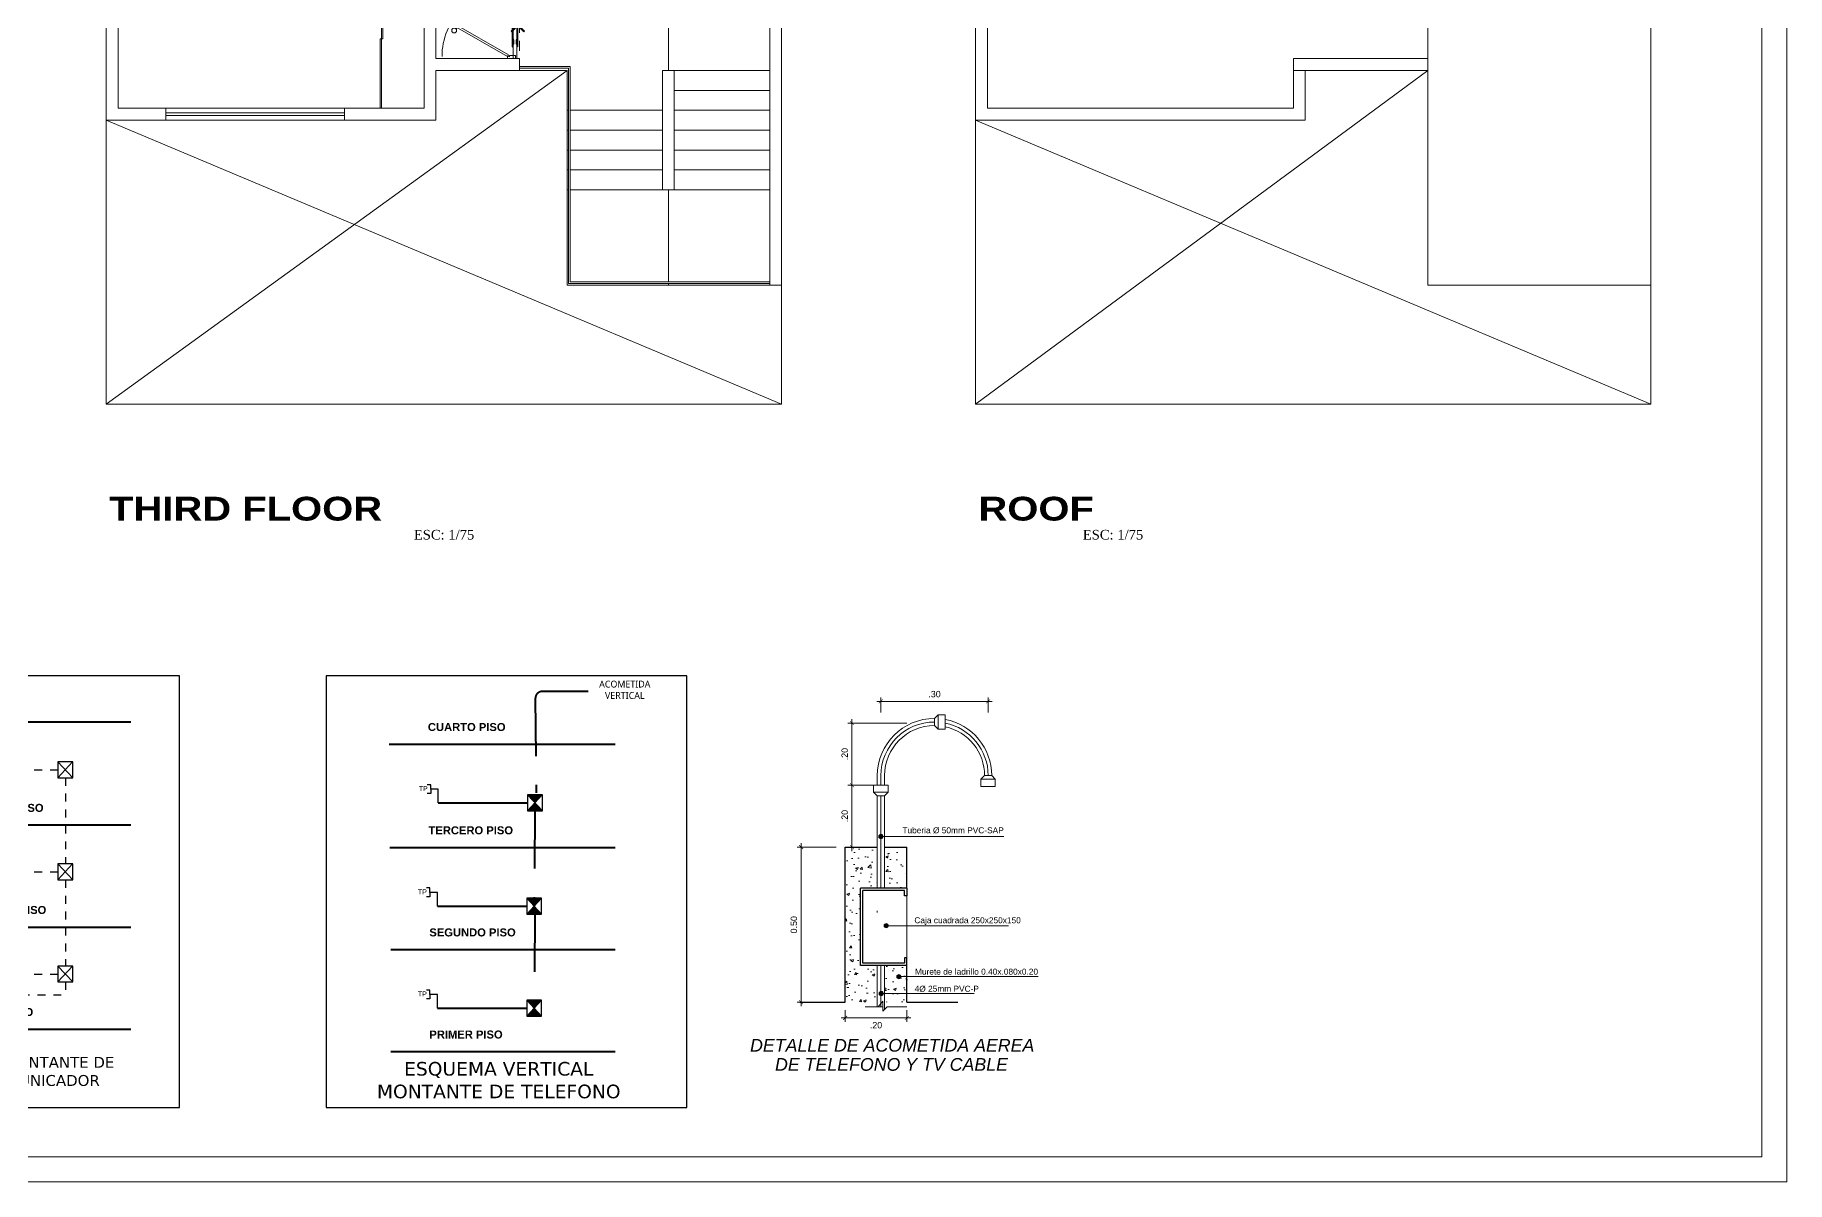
# Model space of a CAD drawing. Header units: millimetres. Extents: x -59 to 123, y 54 to 155.
# Drawn here: x 7.52 to 29.56, y 95.04 to 109.48 of the extents above; entities that cross this region are included whole.
import ezdxf

# ---------------------------------------------------------------- set-up
doc = ezdxf.new("R2010")
doc.units = ezdxf.units.MM
for name, pattern in [('ACAD_ISO02W100', [15, 12, -3]), ('ACAD_ISO14W100', [24, 12, -3, 0, -3, 0, -3, 0, -3]), ('BORDERX2', [88.9, 25.4, -12.7, 25.4, -12.7, 0, -12.7]), ('CENTER2', [1.125, 0.75, -0.125, 0.125, -0.125]), ('CONTINUA', [0]), ('DASHED2', [0.375, 0.25, -0.125]), ('HIDDEN2', [0.1875, 0.125, -0.0625]), ('MORSE_D', [31.75, 12.7, -6.35, 0, -6.35, 0, -6.35])]:
    doc.linetypes.add(name, pattern=pattern)
doc.layers.get('0').update_dxf_attribs({"lineweight": 9})
doc.layers.get('Defpoints').update_dxf_attribs({"lineweight": 0})
for name, color, linetype, lineweight in [('0.1', 7, 'Continuous', 13), ('0.2', 7, 'Continuous', 20), ('0.3', 7, 'Continuous', 30), ('APARATOS', 142, 'Continuous', 25), ('cableado tomacorriente', 2, 'Continuous', 30), ('COTAS', 8, 'Continuous', 5), ('desague', 4, 'Continuous', 60), ('DET-CORTE', 86, 'Continuous', 50), ('ESCALERA', 128, 'Continuous', 9), ('mobiliario', 7, 'Continuous', 0), ('murobajo', 7, 'Continuous', 30), ('MUROS', 7, 'Continuous', 80), ('PUERTAS', 7, 'Continuous', 9), ('RED INTERCM', 230, 'ACAD_ISO14W100', 40), ('red intercomunicador', 3, 'BORDERX2', 30), ('red tomacorriente', 3, 'CONTINUA', 40), ('REDTELEFONO', 180, 'CENTER2', 40), ('TEXTO ELECTRICO', 140, 'Continuous', 25), ('TEXTO1', 7, 'Continuous', 0), ('Tomacorriente', 1, 'ACAD_ISO02W100', 30), ('VENTANA BAJA', 150, 'Continuous', 20), ('VIDRIO', 7, 'Continuous', 5)]:
    doc.layers.add(name, color=color, linetype=linetype, lineweight=lineweight)
for name, color, linetype in [('04', 3, 'Continuous'), ('A-PROY', 8, 'HIDDEN2'), ('CAJAS', 4, 'Continuous'), ('TEXTO', 2, 'Continuous'), ('TEXTO2', 3, 'Continuous')]:
    doc.layers.add(name, color=color, linetype=linetype)
doc.styles.add('ARIALNEG', font='arialbd.ttf')
doc.styles.add('F-1', font='arial.ttf', dxfattribs={"height": 0.3})
doc.styles.add('LUIS', font='arial.ttf')
doc.styles.add('RJocope', font='ariali.ttf', dxfattribs={"height": 0.175})
doc.styles.get("Standard").update_dxf_attribs({"font": 'arial.ttf'})
doc.styles.add('textcosan', font='verdana.ttf', dxfattribs={"height": 0.1})
doc.dimstyles.new('luis', dxfattribs={"dimtxt": 0.08, "dimasz": 0.05, "dimexe": 0.05, "dimexo": 0.1, "dimgap": 0.05, "dimtad": 2, "dimzin": 4, "dimdsep": 46, "dimtxsty": 'LUIS', "dimblk": 'ARCHTICK', "dimcen": 2, "dimdle": 0.05, "dimclrd": 256, "dimclre": 256, "dimclrt": 56, "dimaunit": 1, "dimadec": 0, "dimazin": 0, "dimtfac": 1, "dimtix": 1, "dimtmove": 0, "dimatfit": 3, "dimfxl": 1, "dimlwd": -1, "dimlwe": -1, "dimarcsym": 0})

# ---------------------------------------------------------------- blocks, each defined once
blk = doc.blocks.new('CRFDSX')
at = {"layer": 'mobiliario'}
for points in [[(-77.916, 3.047), (-77.916, 3.095), (-77.922, 3.095), (-77.922, 3.256), (-77.881, 3.256), (-77.881, 3.095), (-77.887, 3.095), (-77.887, 3.047)], [(-78.001, 2.955), (-78.008, 2.947), (-77.926, 2.879), (-78.001, 2.955), (-78.001, 2.955)], [(-78.008, 2.947), (-77.926, 2.879), (-77.94, 2.879), (-78.008, 2.947), (-78.008, 2.947)], [(-77.866, 2.955), (-77.926, 2.879), (-77.94, 2.879), (-77.866, 2.955), (-77.866, 2.955)], [(-77.933, 3.114), (-77.933, 2.879), (-77.933, 2.595)], [(-77.929, 3.107), (-77.929, 3.102), (-77.928, 3.102), (-77.927, 3.1), (-77.926, 3.099), (-77.926, 3.098), (-77.926, 3.097), (-77.926, 3.096), (-77.926, 3.095)], [(-77.929, 3.102), (-77.929, 2.879), (-77.929, 2.608)], [(-77.926, 3.095), (-77.922, 3.095), (-77.922, 3.126), (-77.927, 3.126), (-77.927, 3.122)], [(-77.926, 3.095), (-77.926, 2.879), (-77.926, 2.614)], [(-77.859, 2.947), (-77.866, 2.955), (-77.926, 2.879), (-77.859, 2.947), (-77.859, 2.947)], [(-77.922, 3.034), (-77.922, 2.879), (-77.922, 2.675), (-77.922, 2.879), (-77.922, 3.034)], [(-77.918, 3.037), (-77.918, 3.044)], [(-77.883, 3.044), (-77.883, 3.037)], [(-77.875, 3.122), (-77.875, 3.126), (-77.881, 3.126), (-77.881, 3.095), (-77.877, 3.095), (-77.877, 3.096), (-77.877, 3.097), (-77.877, 3.098), (-77.876, 3.099), (-77.876, 3.1), (-77.875, 3.1), (-77.875, 3.102), (-77.874, 3.102), (-77.873, 3.102)], [(-77.881, 3.034), (-77.881, 2.879), (-77.881, 2.675)], [(-77.881, 2.704), (-77.881, 3.006)], [(-77.877, 3.095), (-77.877, 2.879), (-77.877, 2.614)], [(-77.873, 3.102), (-77.873, 3.107)], [(-77.873, 3.102), (-77.873, 2.879), (-77.873, 2.608)], [(-77.87, 3.114), (-77.87, 2.879), (-77.87, 2.595)], [(-77.94, 2.879), (-78.001, 2.805), (-78.008, 2.812), (-77.94, 2.879), (-77.94, 2.879)], [(-77.926, 2.879), (-77.94, 2.879), (-78.001, 2.805), (-77.926, 2.879), (-77.926, 2.879)], [(-77.984, 2.779), (-77.984, 2.779)], [(-77.926, 2.879), (-77.94, 2.879), (-77.859, 2.812), (-77.926, 2.879), (-77.926, 2.879)], [(-77.94, 2.879), (-77.859, 2.812), (-77.866, 2.805), (-77.94, 2.879), (-77.94, 2.879)], [(-77.972, 2.578), (-77.972, 2.578)], [(-77.929, 2.603), (-77.929, 2.608), (-77.928, 2.608), (-77.927, 2.608), (-77.927, 2.609), (-77.926, 2.61), (-77.926, 2.611), (-77.926, 2.612), (-77.926, 2.613), (-77.926, 2.614)], [(-77.926, 2.614), (-77.922, 2.614), (-77.922, 2.583), (-77.927, 2.583), (-77.927, 2.588)], [(-77.887, 2.662), (-77.887, 2.614), (-77.881, 2.614), (-77.881, 2.456), (-77.906, 2.456), (-77.91, 2.456), (-77.922, 2.456), (-77.922, 2.614), (-77.916, 2.614), (-77.916, 2.662)], [(-77.918, 2.664), (-77.918, 2.672)], [(-77.883, 2.672), (-77.883, 2.664)], [(-77.877, 2.614), (-77.881, 2.614), (-77.881, 2.583), (-77.875, 2.583), (-77.875, 2.588)], [(-77.873, 2.603), (-77.873, 2.608), (-77.874, 2.608), (-77.875, 2.608), (-77.876, 2.609), (-77.876, 2.61), (-77.877, 2.611), (-77.877, 2.612), (-77.877, 2.613), (-77.877, 2.614)]]:
    blk.add_lwpolyline(points, dxfattribs=at)
for points in [[(-77.933, 3.116), (-77.934, 3.113), (-77.932, 3.11), (-77.929, 3.108)], [(-77.927, 3.123), (-77.931, 3.122), (-77.933, 3.119), (-77.933, 3.116)], [(-77.922, 3.034), (-77.921, 3.034), (-77.92, 3.036), (-77.92, 3.037)], [(-77.919, 3.045), (-77.918, 3.045), (-77.916, 3.046), (-77.916, 3.048)], [(-77.887, 3.048), (-77.887, 3.046), (-77.885, 3.045), (-77.884, 3.045)], [(-77.884, 3.037), (-77.884, 3.036), (-77.883, 3.034), (-77.882, 3.034)], [(-77.87, 3.116), (-77.87, 3.119), (-77.872, 3.122), (-77.875, 3.122)], [(-77.873, 3.108), (-77.871, 3.11), (-77.869, 3.113), (-77.87, 3.116)], [(-77.929, 2.603), (-77.932, 2.601), (-77.934, 2.598), (-77.933, 2.595)], [(-77.933, 2.595), (-77.933, 2.591), (-77.931, 2.589), (-77.927, 2.588)], [(-77.92, 2.672), (-77.92, 2.674), (-77.921, 2.675), (-77.922, 2.675)], [(-77.916, 2.663), (-77.916, 2.664), (-77.918, 2.665), (-77.919, 2.665)], [(-77.884, 2.665), (-77.885, 2.665), (-77.887, 2.664), (-77.887, 2.663)], [(-77.882, 2.675), (-77.883, 2.675), (-77.884, 2.674), (-77.884, 2.672)], [(-77.875, 2.588), (-77.872, 2.589), (-77.87, 2.591), (-77.87, 2.595)], [(-77.87, 2.595), (-77.869, 2.598), (-77.871, 2.601), (-77.873, 2.603)]]:
    blk.add_open_spline(points, degree=3, dxfattribs=at)
blk = doc.blocks.new('rf67')
at = {"layer": 'PUERTAS', "ltscale": 0.075}
for p, q in [((2984.454, 394.896), (2984.429, 394.895)), ((2984.458, 394.069), (2984.429, 394.895)), ((2984.483, 394.07), (2984.454, 394.896)), ((2983.733, 394.439), (2983.698, 394.374)), ((2983.711, 394.48), (2983.733, 394.468)), ((2983.733, 394.468), (2983.722, 394.445)), ((2983.722, 394.445), (2983.733, 394.439)), ((2983.664, 394.391), (2983.698, 394.374)), ((2984.46, 394.053), (2984.425, 393.987)), ((2984.459, 393.969), (2984.425, 393.987)), ((2984.483, 394.07), (2984.458, 394.069)), ((2984.472, 394.047), (2984.46, 394.053)), ((2984.483, 394.07), (2984.472, 394.047)), ((2984.506, 394.058), (2984.483, 394.07))]:
    blk.add_line(p, q, dxfattribs=at)
at = {"layer": 'PUERTAS', "ltscale": 0.01}
for p, q in [((2984.409, 394.824), (2984.426, 394.825)), ((2984.41, 394.8), (2984.427, 394.801)), ((2984.425, 394.83), (2984.431, 394.83)), ((2984.427, 394.796), (2984.425, 394.83)), ((2984.427, 394.796), (2984.433, 394.796)), ((2984.462, 394.831), (2984.457, 394.831)), ((2984.464, 394.797), (2984.458, 394.797)), ((2984.464, 394.797), (2984.462, 394.831)), ((2984.479, 394.827), (2984.463, 394.826)), ((2984.48, 394.803), (2984.464, 394.802))]:
    blk.add_line(p, q, dxfattribs=at)
for centre in [(2984.382, 394.812), (2984.507, 394.816)]:
    blk.add_circle(centre, 0.0302, dxfattribs=at)
blk.add_arc((2984.471, 394.048), 0.848, 61.9779, 152.0448, dxfattribs=at)
blk = doc.blocks.new('A$C334534CC')
at = {"layer": 'A-PROY', "lineweight": 0}
for p, q in [((5.2, 5.25), (5.2, 4.35)), ((0.75, 3.725), (3, 3.725))]:
    blk.add_line(p, q, dxfattribs=at)
at = {"layer": 'ESCALERA', "lineweight": 0, "ltscale": 0.25}
for p, q in [((7.075, 4.2), (7.075, 5.4)), ((5.8, 4.2), (5.8, 3.7)), ((7.15, 4.2), (8.35, 4.2)), ((7.15, 3.95), (8.35, 3.95)), ((5.82, 3.7), (5.8, 3.7)), ((5.8, 1.5), (5.8, 3.7)), ((5.82, 3.7), (5.8, 3.7)), ((7, 3.7), (5.84, 3.7)), ((7.15, 3.7), (8.35, 3.7)), ((5.82, 3.45), (5.8, 3.45)), ((5.82, 3.45), (5.8, 3.45)), ((7, 3.45), (5.84, 3.45)), ((7.15, 3.45), (8.35, 3.45)), ((5.82, 3.2), (5.8, 3.2)), ((5.82, 3.2), (5.8, 3.2)), ((7, 3.2), (5.84, 3.2)), ((7.15, 3.2), (8.35, 3.2)), ((5.82, 2.95), (5.8, 2.95)), ((5.82, 2.95), (5.8, 2.95)), ((7, 2.95), (5.84, 2.95)), ((7.15, 2.95), (8.35, 2.95)), ((5.82, 2.7), (5.8, 2.7)), ((5.82, 2.7), (5.8, 2.7)), ((7, 2.7), (5.84, 2.7)), ((7.075, 2.7), (7.075, 1.54)), ((7.15, 2.7), (8.35, 2.7)), ((5.8, 1.5), (7.15, 1.5)), ((7.075, 1.52), (7.075, 1.5)), ((7.15, 1.5), (8.35, 1.5))]:
    blk.add_line(p, q, dxfattribs=at)
at = {"layer": 'mobiliario', "lineweight": 0, "ltscale": 0.3}
for p, q in [((5.8, 4.2), (0, 0)), ((0, 0.4), (0, 3.575)), ((0, 3.575), (8.5, 0)), ((8.5, 0), (8.5, 1.5)), ((0, 0.4), (0, 0)), ((0, 0), (8.5, 0))]:
    blk.add_line(p, q, dxfattribs=at)
at = {"layer": 'murobajo', "lineweight": 0}
for p, q in [((0.75, 3.725), (3, 3.725)), ((0.75, 3.575), (3, 3.575))]:
    blk.add_line(p, q, dxfattribs=at)
at = {"layer": 'MUROS', "lineweight": 0}
for p, q in [((0, 19), (0, 3.575)), ((8.5, 1.5), (8.5, 8.6)), ((8.35, 1.5), (8.35, 5.4)), ((0.75, 3.574), (0.75, 3.725)), ((3, 3.574), (3, 3.725)), ((8.35, 1.5), (8.5, 1.5))]:
    blk.add_line(p, q, dxfattribs=at)
at = {"layer": 'MUROS', "linetype": 'CONTINUA', "lineweight": 0}
for p, q in [((0.15, 6.425), (0.15, 3.725)), ((4, 3.725), (4, 5.525)), ((4.15, 4.35), (4.15, 5.625)), ((4, 3.725), (4, 4.35)), ((5.2, 4.35), (4.15, 4.35)), ((4.15, 3.575), (4.15, 4.2)), ((5.2, 4.2), (4.15, 4.2)), ((4.15, 3.575), (4.15, 4.2)), ((5.2, 4.35), (5.2, 4.2)), ((0, 3.575), (0.75, 3.575)), ((0.15, 3.725), (0.75, 3.725)), ((3, 3.725), (4, 3.725)), ((3, 3.575), (4.15, 3.575))]:
    blk.add_line(p, q, dxfattribs=at)
at = {"layer": 'MUROS', "lineweight": 0}
blk.add_lwpolyline([(7, 4.2), (7.15, 4.2), (7.15, 2.701), (7, 2.701), (7, 4.2)], dxfattribs=at)
at = {"layer": 'VENTANA BAJA', "lineweight": 0}
for p, q in [((0.75, 3.668), (3, 3.668)), ((0.75, 3.635), (3, 3.635))]:
    blk.add_line(p, q, dxfattribs=at)
at = {"layer": 'VIDRIO', "lineweight": 0}
for p, q in [((3.465, 3.725), (3.465, 5.525)), ((3.48, 5.525), (3.48, 4.6)), ((3.45, 4.6), (3.45, 3.725)), ((3.45, 4.6), (3.465, 4.6)), ((3.465, 4.6), (3.48, 4.6)), ((5.2, 4.25), (5.84, 4.25)), ((5.2, 4.23), (5.82, 4.23)), ((5.2, 4.2), (5.8, 4.2)), ((5.82, 4.23), (5.82, 1.52)), ((5.84, 4.25), (5.84, 1.54)), ((5.82, 1.52), (8.35, 1.52)), ((5.84, 1.54), (8.35, 1.54))]:
    blk.add_line(p, q, dxfattribs=at)
at = {"lineweight": 0, "xscale": 1.125000000019344, "yscale": 1.125000000019344, "zscale": 1.125000000019344, "rotation": 180}
blk.add_blockref('CRFDSX', (-82.494, 8.013), dxfattribs=at)
at = {"layer": 'PUERTAS', "lineweight": 0, "xscale": -1, "rotation": 62.03080168762018}
blk.add_blockref('rf67', (1752.805, 2455.453), dxfattribs=at)
blk = doc.blocks.new('A$C55F07E59')
at = {"linetype": 'CONTINUA'}
blk.add_lwpolyline([(5.69, 5.55), (8.5, 5.55), (8.5, 1.5), (5.69, 1.5)], close=True, dxfattribs=at)
at = {"layer": 'mobiliario', "lineweight": -2, "ltscale": 0.3}
for p, q in [((5.69, 4.2), (0, 0)), ((0, 0.4), (0, 3.575)), ((0, 3.575), (8.5, 0)), ((8.5, 0), (8.5, 1.5)), ((0, 0.4), (0, 0)), ((0, 0), (8.5, 0))]:
    blk.add_line(p, q, dxfattribs=at)
at = {"layer": 'murobajo', "lineweight": -2}
for p, q in [((0, 19), (0, 3.575)), ((0.15, 14.025), (0.15, 3.725)), ((4, 3.725), (4, 4.2)), ((4.15, 3.575), (4.15, 4.2)), ((4.15, 3.575), (4.15, 4.2)), ((0, 3.575), (4.15, 3.575)), ((0.15, 3.725), (4, 3.725))]:
    blk.add_line(p, q, dxfattribs=at)
at = {"layer": 'MUROS', "lineweight": -2}
for p, q in [((8.5, 1.5), (8.5, 5.55)), ((8.35, 1.5), (8.5, 1.5))]:
    blk.add_line(p, q, dxfattribs=at)
at = {"layer": 'MUROS', "linetype": 'CONTINUA', "lineweight": -2}
for p, q in [((5.69, 4.35), (4, 4.35)), ((4, 4.2), (4, 4.35)), ((5.2, 4.2), (4, 4.2))]:
    blk.add_line(p, q, dxfattribs=at)
at = {"layer": 'VIDRIO', "lineweight": -2}
blk.add_line((5.2, 4.2), (5.69, 4.2), dxfattribs=at)
blk = doc.blocks.new('A$C144757D1')
at = {"layer": 'APARATOS'}
for p, q in [((0.108, 0.117), (0, 0)), ((0, 0.117), (0.109, 0))]:
    blk.add_line(p, q, dxfattribs=at)
blk.add_lwpolyline([(0, 0), (0.109, 0), (0.109, 0.117), (0, 0.117)], close=True, dxfattribs=at)
blk = doc.blocks.new('A$C0A7140EF')
at = {"layer": 'CAJAS', "linetype": 'Continuous'}
for points in [[(0, 0.294), (0.214, 0.294), (0.214, 0), (0, 0)], [(0.03, 0.084), (0.076, 0.084), (0.076, 0.071), (0.03, 0.071)], [(0.03, 0.045), (0.076, 0.045), (0.076, 0.032), (0.03, 0.032)], [(0.146, 0.084), (0.192, 0.084), (0.192, 0.071), (0.146, 0.071)], [(0.146, 0.045), (0.192, 0.045), (0.192, 0.032), (0.146, 0.032)]]:
    blk.add_lwpolyline(points, close=True, dxfattribs=at)
blk.add_circle((0.106, 0.19), 0.0797, dxfattribs=at)
blk = doc.blocks.new('tomacorrienteajo')
at = {"layer": 'Tomacorriente'}
for p, q in [((3069.213, 843.551), (3069.213, 843.797)), ((3069.273, 843.551), (3069.273, 843.797))]:
    blk.add_line(p, q, dxfattribs=at)
blk.add_circle((3069.243, 843.647), 0.1, dxfattribs=at)
blk = doc.blocks.new('A$C661D060E')
at = {"color": 3, "linetype": 'Continuous'}
for p, q in [((0, 0.68), (1.37, 0.68)), ((0, 0), (0, 0.68)), ((1.37, 0.68), (1.37, 0)), ((1.37, 0), (0, 0))]:
    blk.add_line(p, q, dxfattribs=at)
at = {"color": 1, "linetype": 'DASHED2'}
blk.add_solid([(1.37, 0), (1.37, 0.68), (0, 0)], dxfattribs=at)
blk = doc.blocks.new('tic')
at = {"layer": 'RED INTERCM'}
for points in [[(2.044, 7.652), (2.044, 8.193), (1.745, 8.193)], [(2.044, 5.402), (2.044, 5.943), (1.745, 5.943)], [(4.344, 3.152), (4.344, 3.693), (4.045, 3.693)]]:
    blk.add_lwpolyline(points, dxfattribs=at)
at = {"layer": 'red intercomunicador', "ltscale": 0.005}
for p, q in [((5.271, 7.431), (2.205, 7.431)), ((5.432, 7.265), (5.433, 5.365)), ((5.271, 5.181), (2.205, 5.181)), ((5.432, 5.015), (5.433, 3.115)), ((0.964, 3.285), (3.225, 3.285)), ((0.964, 3.285), (0.964, 3.152)), ((3.225, 3.069), (3.225, 3.285)), ((0.964, 2.711), (0.964, 2.477)), ((1.996, 2.765), (1.996, 2.477)), ((5.271, 2.931), (4.505, 2.931)), ((5.432, 2.765), (5.432, 2.477)), ((0.964, 2.477), (5.432, 2.477))]:
    blk.add_line(p, q, dxfattribs=at)
at = {"layer": 'red tomacorriente', "ltscale": 3}
for p, q in [((2.221, 8.501), (6.877, 8.501)), ((2.234, 6.225), (6.877, 6.225)), ((2.253, 3.975), (6.877, 3.975)), ((0.964, 1.725), (6.877, 1.725))]:
    blk.add_line(p, q, dxfattribs=at)
at = {"layer": 'TEXTO', "ltscale": 0.01}
blk.add_lwpolyline([(0, 0), (7.947, 0), (7.947, 9.511), (0, 9.511)], close=True, dxfattribs=at)
at = {"xscale": 3, "yscale": 3, "zscale": 3}
for p in [(5.268, 7.265), (5.268, 5.015), (1.832, 2.765), (5.268, 2.765)]:
    blk.add_blockref('A$C144757D1', p, dxfattribs=at)
at = {"layer": 'APARATOS', "xscale": -0.3674999999998363, "yscale": 0.3675000000000067, "zscale": 0.3675}
blk.add_blockref('A$C661D060E', (3.476, 2.818), dxfattribs=at)
at = {"layer": 'cableado tomacorriente', "xscale": -1.5, "yscale": 1.5, "zscale": 1.5, "rotation": 180.0000045045929}
for p in [(-4602.119, 1273.513), (-4602.119, 1271.263), (-4599.819, 1269.013)]:
    blk.add_blockref('tomacorrienteajo', p, dxfattribs=at)
at = {"layer": 'RED INTERCM', "yscale": 1.5, "zscale": 1.5}
for p, xscale in [((2.205, 7.211), -1.5), ((2.205, 4.961), -1.5), ((0.804, 2.711), 1.5), ((4.505, 2.711), -1.5)]:
    blk.add_blockref('A$C0A7140EF', p, dxfattribs=dict(at, xscale=xscale))
at = {"layer": '04', "color": 2, "lineweight": -3, "ltscale": 0.25, "style": 'F-1', "width": 0.9}
blk.add_text('T.S.G.', height=0.1181, dxfattribs=at).set_placement((3.01, 2.639))
at = {"layer": 'TEXTO', "style": 'ARIALNEG'}
for s, p in [('AZOTEA', (3.077, 8.789)), ('TERCERO PISO', (3.09, 6.513)), ('SEGUNDO PISO', (3.109, 4.263)), ('PRIMER PISO', (3.109, 2.013))]:
    blk.add_text(s, height=0.1764, dxfattribs=at).set_placement(p)
at = {"layer": 'TEXTO1', "insert": (4.423, 0.791), "char_height": 0.3, "attachment_point": 5, "style": 'textcosan'}
blk.add_mtext('{\\H0.8x;ESQUEMA MONTANTE DE\\PINTERCOMUNICADOR\\H1.25x; }', dxfattribs=at)
blk = doc.blocks.new('A$C0D0E1A80')
at = {"color": 3, "linetype": 'Continuous', "lineweight": 30}
for points in [[(0.175, 0.201), (0.175, 0.266), (0.123, 0.266)], [(0.175, 0.201), (0.175, 0.137), (0.123, 0.137)], [(0.286, 0), (0.286, 0.201), (0.175, 0.201)]]:
    blk.add_lwpolyline(points, dxfattribs=at)
at = {"color": 3, "linetype": 'Continuous', "insert": (0.13, 0.245), "char_height": 0.0737, "width": 0.00201, "attachment_point": 3}
blk.add_mtext('TP', dxfattribs=at)
blk = doc.blocks.new('ttf')
at = {"lineweight": 25}
h = blk.add_hatch(color=5, dxfattribs=at)
h.paths.add_polyline_path([(4.762, 6.887), (4.438, 6.887), (4.601, 6.713)])
h.paths.add_polyline_path([(4.601, 6.713), (4.438, 6.537), (4.766, 6.537)])
h = blk.add_hatch(color=5, dxfattribs=at)
h.paths.add_polyline_path([(4.746, 4.61), (4.422, 4.61), (4.585, 4.437)])
h.paths.add_polyline_path([(4.585, 4.437), (4.422, 4.261), (4.749, 4.261)])
h = blk.add_hatch(color=5, dxfattribs=at)
h.paths.add_polyline_path([(4.746, 2.36), (4.422, 2.36), (4.585, 2.187)])
h.paths.add_polyline_path([(4.585, 2.187), (4.422, 2.011), (4.749, 2.011)])
at = {"layer": 'red tomacorriente', "ltscale": 3}
for p, q in [((1.391, 8.006), (6.368, 8.006)), ((1.405, 5.73), (6.368, 5.73)), ((1.423, 3.48), (6.368, 3.48)), ((1.423, 1.23), (6.368, 1.23))]:
    blk.add_line(p, q, dxfattribs=at)
at = {"layer": 'REDTELEFONO', "linetype": 'MORSE_D', "ltscale": 0.1}
blk.add_lwpolyline([(5.771, 9.166), (4.759, 9.166, 0.416619), (4.609, 9.014), (4.627, 6.887)], format="xyb", dxfattribs=at)
for points in [[(2.471, 6.713), (3.692, 6.713), (4.438, 6.713)], [(4.602, 6.537), (4.585, 4.61)], [(2.454, 4.437), (3.675, 4.437), (4.422, 4.437)], [(4.602, 4.261), (4.585, 2.36)], [(2.454, 2.187), (3.675, 2.187), (4.422, 2.187)]]:
    blk.add_lwpolyline(points, dxfattribs=at)
at = {"layer": 'TEXTO', "ltscale": 0.01}
blk.add_lwpolyline([(0, 0), (7.947, 0), (7.947, 9.511), (0, 9.511)], close=True, dxfattribs=at)
for name, p, xscale, yscale, zscale in [('A$C0D0E1A80', (2.042, 6.713), 1.5, 1.5, 1.5), ('A$C144757D1', (4.438, 6.537), 3, 3, 3), ('A$C0D0E1A80', (2.025, 4.437), 1.5, 1.5, 1.5), ('A$C144757D1', (4.422, 4.261), 3, 3, 3), ('A$C0D0E1A80', (2.025, 2.187), 1.5, 1.5, 1.5), ('A$C144757D1', (4.422, 2.011), 3, 3, 3)]:
    blk.add_blockref(name, p, dxfattribs=dict(xscale=xscale, yscale=yscale, zscale=zscale))
at = {"layer": 'TEXTO', "style": 'ARIALNEG'}
for s, p in [('CUARTO PISO', (2.242, 8.295)), ('TERCERO PISO', (2.256, 6.018)), ('SEGUNDO PISO', (2.274, 3.768)), ('PRIMER PISO', (2.274, 1.518))]:
    blk.add_text(s, height=0.1764, dxfattribs=at).set_placement(p)
at = {"layer": 'TEXTO1', "attachment_point": 5, "style": 'textcosan'}
for s, insert, char_height in [('{\\fLucida Handwriting|b0|i0|c0|p66;ACOMETIDA \\PVERTICAL }', (6.581, 9.203), 0.15), ('ESQUEMA VERTICAL\\PMONTANTE DE TELEFONO{\\fLucida Handwriting|b0|i0|c0|p66; }', (3.803, 0.598), 0.3)]:
    blk.add_mtext(s, dxfattribs=dict(at, insert=insert, char_height=char_height))
blk = doc.blocks.new('_ArchTick')
at = {"color": 0, "linetype": 'ByBlock', "const_width": 0.15}
blk.add_lwpolyline([(-0.5, -0.5), (0.5, 0.5)], dxfattribs=at)
blk = doc.blocks.new('*D64')
at = {"layer": 'COTAS', "color": 4, "lineweight": -2, "ltscale": 0.15, "transparency": 16777216}
for p, q in [((-2033.33, -396.587), (-2033.822, -396.587)), ((-2033.463, -397.368), (-2033.822, -397.368))]:
    blk.add_line(p, q, dxfattribs=at)
at = {"layer": 'COTAS', "color": 4, "ltscale": 0.15, "transparency": 16777216}
blk.add_line((-2033.772, -396.537), (-2033.772, -397.418), dxfattribs=at)
at = {"layer": 'Defpoints', "color": 0, "ltscale": 0.15, "transparency": 16777216}
for p in [(-2033.23, -396.587), (-2033.772, -397.368), (-2033.363, -397.368)]:
    blk.add_point(p, dxfattribs=at)
at = {"layer": 'COTAS', "color": 4, "ltscale": 0.15, "transparency": 16777216, "xscale": 0.05, "yscale": 0.05, "zscale": 0.05}
for p, rotation in [((-2033.772, -396.587), 90), ((-2033.772, -397.368), 270)]:
    blk.add_blockref('_ArchTick', p, dxfattribs=dict(at, rotation=rotation))
at = {"layer": 'COTAS', "color": 4, "ltscale": 0.15, "transparency": 16777216, "insert": (-2033.863, -396.977), "char_height": 0.08, "attachment_point": 5, "rotation": 90, "style": 'LUIS'}
blk.add_mtext('.20', dxfattribs=at)
blk = doc.blocks.new('*D65')
at = {"layer": 'COTAS', "color": 4, "lineweight": -2, "ltscale": 0.15, "transparency": 16777216}
for p, q in [((-2033.08, -395.806), (-2033.822, -395.806)), ((-2033.33, -396.587), (-2033.822, -396.587))]:
    blk.add_line(p, q, dxfattribs=at)
at = {"layer": 'COTAS', "color": 4, "ltscale": 0.15, "transparency": 16777216}
blk.add_line((-2033.772, -395.756), (-2033.772, -396.637), dxfattribs=at)
at = {"layer": 'Defpoints', "color": 0, "ltscale": 0.15, "transparency": 16777216}
for p in [(-2032.98, -395.806), (-2033.772, -396.587), (-2033.23, -396.587)]:
    blk.add_point(p, dxfattribs=at)
at = {"layer": 'COTAS', "color": 4, "ltscale": 0.15, "transparency": 16777216, "xscale": 0.05, "yscale": 0.05, "zscale": 0.05}
for p, rotation in [((-2033.772, -395.806), 90), ((-2033.772, -396.587), 270)]:
    blk.add_blockref('_ArchTick', p, dxfattribs=dict(at, rotation=rotation))
at = {"layer": 'COTAS', "color": 4, "ltscale": 0.15, "transparency": 16777216, "insert": (-2033.863, -396.197), "char_height": 0.08, "attachment_point": 5, "rotation": 90, "style": 'LUIS'}
blk.add_mtext('.20', dxfattribs=at)
blk = doc.blocks.new('*D66')
at = {"layer": 'COTAS', "color": 4, "lineweight": -2, "ltscale": 0.15, "transparency": 16777216}
for p, q in [((-2033.408, -395.673), (-2033.408, -395.483)), ((-2032.058, -395.673), (-2032.058, -395.483))]:
    blk.add_line(p, q, dxfattribs=at)
at = {"layer": 'COTAS', "color": 4, "ltscale": 0.15, "transparency": 16777216}
blk.add_line((-2033.458, -395.533), (-2032.008, -395.533), dxfattribs=at)
at = {"layer": 'Defpoints', "color": 0, "ltscale": 0.15, "transparency": 16777216}
for p in [(-2032.058, -395.533), (-2033.408, -395.773), (-2032.058, -395.773)]:
    blk.add_point(p, dxfattribs=at)
at = {"layer": 'COTAS', "color": 4, "ltscale": 0.15, "transparency": 16777216, "xscale": 0.05, "yscale": 0.05, "zscale": 0.05, "rotation": 180}
blk.add_blockref('_ArchTick', (-2033.408, -395.533), dxfattribs=at)
at = {"layer": 'COTAS', "color": 4, "ltscale": 0.15, "transparency": 16777216, "xscale": 0.05, "yscale": 0.05, "zscale": 0.05}
blk.add_blockref('_ArchTick', (-2032.058, -395.533), dxfattribs=at)
at = {"layer": 'COTAS', "color": 4, "ltscale": 0.15, "transparency": 16777216, "insert": (-2032.733, -395.442), "char_height": 0.08, "attachment_point": 5, "style": 'LUIS'}
blk.add_mtext('.30', dxfattribs=at)
blk = doc.blocks.new('*D67')
at = {"layer": 'COTAS', "color": 4, "lineweight": -2, "ltscale": 0.15, "transparency": 16777216}
for p, q in [((-2033.97, -397.368), (-2034.462, -397.368)), ((-2033.958, -399.319), (-2034.462, -399.319))]:
    blk.add_line(p, q, dxfattribs=at)
at = {"layer": 'COTAS', "color": 4, "ltscale": 0.15, "transparency": 16777216}
blk.add_line((-2034.412, -397.318), (-2034.412, -399.369), dxfattribs=at)
at = {"layer": 'Defpoints', "color": 0, "ltscale": 0.15, "transparency": 16777216}
for p in [(-2033.87, -397.368), (-2034.412, -399.319), (-2033.858, -399.319)]:
    blk.add_point(p, dxfattribs=at)
at = {"layer": 'COTAS', "color": 4, "ltscale": 0.15, "transparency": 16777216, "xscale": 0.05, "yscale": 0.05, "zscale": 0.05}
for p, rotation in [((-2034.412, -397.368), 90), ((-2034.412, -399.319), 270)]:
    blk.add_blockref('_ArchTick', p, dxfattribs=dict(at, rotation=rotation))
at = {"layer": 'COTAS', "color": 4, "ltscale": 0.15, "transparency": 16777216, "insert": (-2034.503, -398.344), "char_height": 0.08, "attachment_point": 5, "rotation": 90, "style": 'LUIS'}
blk.add_mtext('0.50', dxfattribs=at)
blk = doc.blocks.new('*D68')
at = {"layer": 'COTAS', "color": 4, "lineweight": -2, "ltscale": 0.15, "transparency": 16777216}
for p, q in [((-2033.858, -399.419), (-2033.858, -399.567)), ((-2033.081, -399.419), (-2033.081, -399.567))]:
    blk.add_line(p, q, dxfattribs=at)
at = {"layer": 'COTAS', "color": 4, "ltscale": 0.15, "transparency": 16777216}
blk.add_line((-2033.908, -399.517), (-2033.031, -399.517), dxfattribs=at)
at = {"layer": 'Defpoints', "color": 0, "ltscale": 0.15, "transparency": 16777216}
for p in [(-2033.858, -399.319), (-2033.081, -399.319), (-2033.081, -399.517)]:
    blk.add_point(p, dxfattribs=at)
at = {"layer": 'COTAS', "color": 4, "ltscale": 0.15, "transparency": 16777216, "xscale": 0.05, "yscale": 0.05, "zscale": 0.05, "rotation": 180}
blk.add_blockref('_ArchTick', (-2033.858, -399.517), dxfattribs=at)
at = {"layer": 'COTAS', "color": 4, "ltscale": 0.15, "transparency": 16777216, "xscale": 0.05, "yscale": 0.05, "zscale": 0.05}
blk.add_blockref('_ArchTick', (-2033.081, -399.517), dxfattribs=at)
at = {"layer": 'COTAS', "color": 4, "ltscale": 0.15, "transparency": 16777216, "insert": (-2033.469, -399.608), "char_height": 0.08, "attachment_point": 5, "style": 'LUIS'}
blk.add_mtext('.20', dxfattribs=at)
blk = doc.blocks.new('dsd')
at = {"layer": '0.1', "linetype": 'Continuous', "ltscale": 0.35}
h = blk.add_hatch(dxfattribs=at)
h.set_pattern_fill('AR-CONC', color=256, scale=0.045, style=0)
h.set_pattern_definition([(50, (-2399.33688, -355.58915), (0.32276708, -0.02823846), [0.03375, -0.37125]), (355, (-2399.33688, -355.58915), (-0.0624381, 0.33848646), [0.027, -0.297]), (100.4514, (-2399.30998, -355.5915), (0.26032922, 0.3102478), [0.0286831, -0.31551395]), (46.1842, (-2399.33688, -355.49915), (0.48025847, -0.07448356), [0.050625, -0.556875]), (96.6356, (-2399.29686, -355.50535), (0.4205982, 0.43835304), [0.0430246, -0.47327085]), (351.1842, (-2399.3369, -355.49915), (0.4205979, 0.4383534), [0.0405, -0.4455]), (21, (-2399.29188, -355.52165), (0.26860817, -0.1811785), [0.03375, -0.37125]), (326, (-2399.29188, -355.52165), (0.1094919, 0.32631752), [0.027, -0.297]), (71.4514, (-2399.2695, -355.53675), (0.37810018, 0.14513872), [0.0286831, -0.31551395]), (37.5, (-2399.33688, -355.58915), (0.005471935, 0.149802234), [0, -0.2934, 0, -0.3015, 0, -0.298125]), (7.5, (-2399.33688, -355.58915), (0.11838129, 0.17748527), [0, -0.1719, 0, -0.28665, 0, -0.113625]), (327.5, (-2399.43723, -355.58915), (0.240220096, -0.010149692), [0, -0.1125, 0, -0.351, 0, -0.46575]), (317.5, (-2399.48223, -355.58915), (0.26243378, 0.04504724), [0, -0.14625, 0, -0.2331, 0, -0.33075])])
h.paths.add_polyline_path([(-2033.081, -399.319), (-2033.081, -399.202), (-2033.363, -399.202), (-2033.363, -399.319)])
h.paths.add_polyline_path([(-2033.453, -398.859), (-2033.666, -398.859), (-2033.666, -397.884), (-2033.453, -397.884), (-2033.453, -397.368), (-2033.858, -397.368), (-2033.858, -399.319), (-2033.453, -399.319)])
h.paths.add_polyline_path([(-2033.363, -397.884), (-2033.081, -397.884), (-2033.081, -397.368), (-2033.363, -397.368)])
h.paths.add_polyline_path([(-2033.081, -398.859), (-2033.363, -398.859), (-2033.363, -399.192), (-2033.324, -399.192), (-2033.324, -399.202), (-2033.081, -399.202)])
at = {"layer": '0.2', "ltscale": 0.15}
for points in [[(-2033.434, -397.231), (-2033.434, -397.239, 0.926036), (-2033.381, -397.235, 0.926036)], [(-2033.368, -398.352), (-2033.368, -398.36, 0.926036), (-2033.314, -398.356, 0.926036)], [(-2033.207, -398.993), (-2033.207, -399.001, 0.926036), (-2033.154, -398.997, 0.926036)], [(-2033.429, -399.206), (-2033.429, -399.214, 0.926036), (-2033.376, -399.21, 0.926036)]]:
    blk.add_hatch(color=256, dxfattribs=at).paths.add_polyline_path(points)
blk.add_line((-2033.081, -397.982), (-2033.081, -398.761))
at = {"layer": '0.1', "ltscale": 0.085}
for p, q in [((-2033.408, -396.468), (-2033.408, -396.587)), ((-2033.408, -397.884), (-2033.408, -396.722)), ((-2033.408, -399.378), (-2033.408, -398.859))]:
    blk.add_line(p, q, dxfattribs=at)
for start, end in [(90, 180), (0, 78.463)]:
    blk.add_arc((-2032.733, -396.468), 0.675, start, end, dxfattribs=at)
at = {"layer": '0.2'}
for p, q in [((-2032.688, -395.703), (-2032.733, -395.748)), ((-2032.688, -395.884), (-2032.688, -395.703)), ((-2032.688, -395.703), (-2032.598, -395.703)), ((-2032.598, -395.884), (-2032.598, -395.703)), ((-2032.733, -395.838), (-2032.733, -395.748)), ((-2032.688, -395.884), (-2032.733, -395.838)), ((-2032.688, -395.884), (-2032.598, -395.884)), ((-2033.499, -396.587), (-2033.318, -396.587)), ((-2033.499, -396.677), (-2033.499, -396.587)), ((-2033.453, -396.468), (-2033.453, -396.587)), ((-2033.363, -396.468), (-2033.363, -396.587)), ((-2033.318, -396.677), (-2033.318, -396.587)), ((-2032.149, -396.513), (-2032.103, -396.468)), ((-2032.149, -396.513), (-2032.149, -396.603)), ((-2032.149, -396.513), (-2031.968, -396.513)), ((-2032.103, -396.468), (-2032.013, -396.468)), ((-2031.968, -396.513), (-2032.013, -396.468)), ((-2031.968, -396.513), (-2031.968, -396.603)), ((-2033.499, -396.677), (-2033.318, -396.677)), ((-2033.499, -396.677), (-2033.453, -396.722)), ((-2033.453, -396.722), (-2033.363, -396.722)), ((-2033.453, -397.884), (-2033.453, -396.722)), ((-2033.318, -396.677), (-2033.363, -396.722)), ((-2033.363, -397.884), (-2033.363, -396.722)), ((-2032.149, -396.603), (-2031.968, -396.603)), ((-2033.453, -398.188), (-2033.453, -398.17)), ((-2033.453, -399.378), (-2033.453, -398.859)), ((-2033.363, -399.411), (-2033.363, -398.859))]:
    blk.add_line(p, q, dxfattribs=at)
at = {"layer": '0.2', "ltscale": 0.085}
for p, q in [((-2033.408, -397.235), (-2031.862, -397.235)), ((-2033.341, -398.356), (-2031.803, -398.356)), ((-2033.154, -398.997), (-2031.43, -398.997)), ((-2033.376, -399.21), (-2032.235, -399.21)), ((-2033.606, -399.378), (-2033.385, -399.378)), ((-2033.441, -399.377), (-2033.385, -399.304)), ((-2033.385, -399.304), (-2033.385, -399.432)), ((-2033.385, -399.432), (-2033.328, -399.378)), ((-2033.328, -399.378), (-2033.081, -399.378))]:
    blk.add_line(p, q, dxfattribs=at)
for centre in [(-2033.408, -397.235), (-2033.341, -398.356), (-2033.181, -398.997), (-2033.403, -399.21)]:
    blk.add_circle(centre, 0.0267, dxfattribs=at)
at = {"layer": '0.2'}
for radius, start, end in [(0.72, 90, 180), (0.63, 90, 180), (0.72, 0, 79.1931), (0.63, 0, 77.6264)]:
    blk.add_arc((-2032.733, -396.468), radius, start, end, dxfattribs=at)
at = {"layer": '0.3', "ltscale": 0.085}
for p, q in [((-2033.858, -397.368), (-2033.453, -397.368)), ((-2033.858, -399.319), (-2033.858, -397.368)), ((-2033.363, -397.368), (-2033.081, -397.368)), ((-2033.081, -397.884), (-2033.081, -397.368)), ((-2033.666, -398.859), (-2033.666, -397.884)), ((-2033.081, -397.884), (-2033.666, -397.884)), ((-2033.111, -397.914), (-2033.636, -397.914)), ((-2033.636, -398.829), (-2033.636, -397.914)), ((-2033.111, -397.982), (-2033.111, -397.914)), ((-2033.081, -397.884), (-2033.081, -397.982)), ((-2033.081, -397.982), (-2033.111, -397.982)), ((-2033.081, -398.761), (-2033.111, -398.761)), ((-2033.111, -398.761), (-2033.111, -398.829)), ((-2033.081, -398.859), (-2033.081, -398.761)), ((-2033.081, -398.859), (-2033.666, -398.859)), ((-2033.111, -398.829), (-2033.636, -398.829)), ((-2033.081, -399.319), (-2033.081, -398.859)), ((-2034.427, -399.319), (-2033.858, -399.319)), ((-2033.081, -399.319), (-2032.44, -399.319))]:
    blk.add_line(p, q, dxfattribs=at)
at = {"layer": 'TEXTO', "color": 6, "lineweight": 20, "style": 'RJocope'}
for s, p in [('DETALLE DE ACOMETIDA AEREA', (-2035.054, -399.941)), ('DE TELEFONO Y TV CABLE', (-2034.74, -400.182))]:
    blk.add_text(s, height=0.16, dxfattribs=at).set_placement(p)
at = {"layer": 'TEXTO ELECTRICO', "ltscale": 0.5, "char_height": 0.075, "width": 3.01931, "attachment_point": 6, "style": 'textcosan'}
for s, insert in [('{\\fArial|b0|i0|c0|p34;Tuberia \\fArial|b0|i0|c162|p34;Ø \\fArial|b0|i0|c0|p34;50m\\fArial|b0|i0|c162|p34;m\\fArial|b0|i0|c0|p34; \\fArial|b0|i0|c162|p34;PVC-\\fArial|b0|i0|c0|p34;SAP}', (-2031.862, -397.157)), ('{\\fArial|b0|i0|c0|p34;Caja cuadrada 250x250x150}', (-2031.647, -398.299)), ('{\\fArial|b0|i0|c0|p34;Murete de ladrillo 0.40x.080x0.20}', (-2031.43, -398.935)), ('{\\fArial|b0|i0|c0|p34;4\\fArial|b0|i0|c162|p34;Ø \\fArial|b0|i0|c0|p34;25mm\\fArial|b0|i0|c162|p34; PVC-\\fArial|b0|i0|c0|p34;P}', (-2032.174, -399.151))]:
    blk.add_mtext(s, dxfattribs=dict(at, insert=insert))
at = {"layer": 'COTAS', "ltscale": 0.15}
dim = blk.add_aligned_dim(p1=(-2033.408, -395.773), p2=(-2032.058, -395.773), distance=0.24, text='.30', dimstyle='luis', dxfattribs=at)
dim.commit()
dim.dimension.update_dxf_attribs({"geometry": '*D66', "text_midpoint": (-2032.733, -395.442)})
for base, p1, p2, angle, text, picture, middle in [((-2033.772, -396.587), (-2032.98, -395.806), (-2033.23, -396.587), 90, '.20', '*D65', (-2033.863, -396.197)), ((-2033.772, -397.368), (-2033.23, -396.587), (-2033.363, -397.368), 90, '.20', '*D64', (-2033.863, -396.977)), ((-2034.412, -399.319), (-2033.87, -397.368), (-2033.858, -399.319), 90, '0.50', '*D67', (-2034.503, -398.344)), ((-2033.081, -399.517), (-2033.858, -399.319), (-2033.081, -399.319), 180, '.20', '*D68', (-2033.469, -399.608))]:
    dim = blk.add_linear_dim(base=base, p1=p1, p2=p2, angle=angle, text=text, dimstyle='luis', dxfattribs=at)
    dim.commit()
    dim.dimension.update_dxf_attribs({"geometry": picture, "text_midpoint": middle})

msp = doc.modelspace()

# ---------------------------------------------------------------- linework, layer by layer
at = {"layer": 'Defpoints', "lineweight": 5, "ltscale": 0.5}
msp.add_lwpolyline([(-14.6883, 95.0434), (29.5617, 95.0434), (29.5617, 124.826), (-14.6883, 124.826)], close=True, dxfattribs=at)
at = {"layer": 'DET-CORTE', "lineweight": 5, "ltscale": 0.5}
msp.add_lwpolyline([(-14.3704, 95.3613), (29.2437, 95.3613), (29.2437, 124.508), (-14.3704, 124.508)], close=True, dxfattribs=at)

# ---------------------------------------------------------------- block references
at = {"color": 251, "linetype": 'CONTINUA', "lineweight": 5}
msp.add_blockref('A$C55F07E59', (19.3507, 104.8294), dxfattribs=at)
at = {"lineweight": 5}
for name, p, xscale, yscale, zscale in [('tic', (4.7964, 95.982), 0.5709431052819939, 0.5709431052819939, 0.5709431052819939), ('ttf', (11.1799, 95.982), 0.5709431052819935, 0.5709431052819935, 0.5709431052819935)]:
    msp.add_blockref(name, p, dxfattribs=dict(at, xscale=xscale, yscale=yscale, zscale=zscale))
at = {"color": 6, "lineweight": 5}
msp.add_blockref('dsd', (2051.5679, 496.6244), dxfattribs=at)
at = {"layer": 'desague', "linetype": 'CONTINUA', "lineweight": 5}
msp.add_blockref('A$C334534CC', (8.4108, 104.8294), dxfattribs=at)

# ---------------------------------------------------------------- texts
at = {"layer": 'TEXTO', "lineweight": 5, "char_height": 0.121545, "width": 2.584015, "attachment_point": 5}
for insert in [(12.6631, 103.1872), (21.0811, 103.1872)]:
    msp.add_mtext('{\\fTimes New Roman|b0|i0|c0|p18;ESC: 1/75}', dxfattribs=dict(at, insert=insert))
at = {"layer": 'TEXTO2', "color": 251, "lineweight": 5, "style": 'ARIALNEG', "width": 1.2}
for s, p in [('THIRD FLOOR', (8.4477, 103.3664)), ('ROOF', (19.3876, 103.3664))]:
    msp.add_text(s, height=0.3, dxfattribs=at).set_placement(p)

doc.saveas('drawing.dxf')
